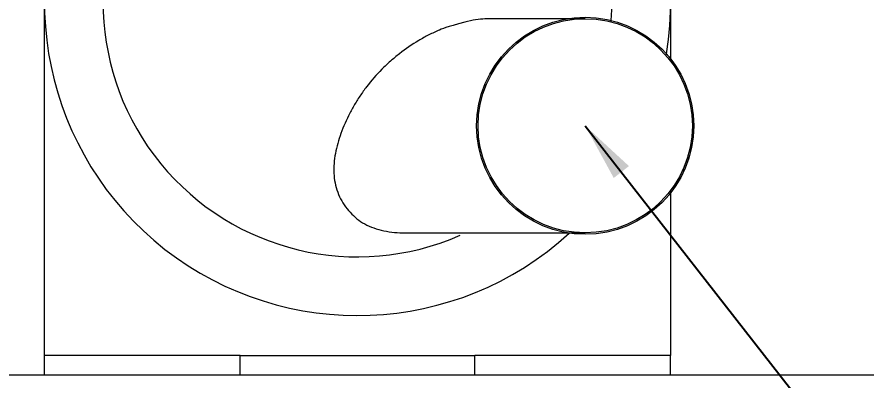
# Model space of a CAD drawing. Header units: millimetres. Extents: x 113490 to 142599, y -20467 to 115.
# Drawn here: x 137542 to 138410, y -8184 to -7813 of the extents above; entities that cross this region are included whole.
import ezdxf

# ---------------------------------------------------------------- set-up
doc = ezdxf.new("R2010")
doc.units = ezdxf.units.MM
doc.layers.add('DV2_0', color=7, linetype='Continuous')
doc.styles.get("Standard").update_dxf_attribs({"font": 'msyh.ttf'})
doc.dimstyles.new('ISO-25', dxfattribs={"dimtxt": 2.5, "dimasz": 2.5, "dimexe": 1.25, "dimexo": 0.625, "dimtad": 1, "dimtxsty": 'Standard', "dimcen": 2.5, "dimadec": 0, "dimazin": 0, "dimtfac": 1, "dimtmove": 0, "dimatfit": 3, "dimfxl": 1, "dimarcsym": 0})

# ---------------------------------------------------------------- blocks, each defined once
blk = doc.blocks.new('*D16')
at = {"color": 0, "lineweight": -2}
for p, q in [((137075.04, -7126.86), (137075.04, -8732.78)), ((139355.04, -7126.86), (139355.04, -8732.78)), ((137135.04, -8702.78), (139295.04, -8702.78))]:
    blk.add_line(p, q, dxfattribs=at)
at = {"color": 0}
for points in [[(137135.04, -8692.78), (137135.04, -8712.78), (137075.04, -8702.78)], [(139295.04, -8692.78), (139295.04, -8712.78), (139355.04, -8702.78)]]:
    blk.add_solid(points, dxfattribs=at)
at = {"layer": 'Defpoints', "color": 0}
for p in [(137075.04, -7125.86), (139355.04, -7125.86), (139355.04, -8702.78)]:
    blk.add_point(p, dxfattribs=at)
at = {"color": 0, "insert": (138215.04, -8656.94), "char_height": 50, "attachment_point": 5}
blk.add_mtext('2270', dxfattribs=at)

msp = doc.modelspace()

# ---------------------------------------------------------------- linework, layer by layer
at = {"layer": 'DV2_0', "color": 7, "linetype": 'Continuous', "lineweight": 15}
for p, q in [((138210.03, -7529.97), (138210.03, -7855.38)), ((137570.03, -8158.97), (137570.03, -7797.97)), ((138104.57, -7814.47), (138026.36, -7814.47)), ((138122.75, -7814.47), (138104.57, -7814.47)), ((138210.03, -7855.38), (138210.03, -7857.84)), ((138230.35, -7944.31), (138230.35, -7949.77)), ((138228.03, -7958.53), (138228.03, -7954.1)), ((138229.17, -7949.77), (138230.35, -7949.77)), ((138210.03, -7990.1), (138210.03, -7992.56)), ((138210.03, -7992.56), (138210.03, -8158.97)), ((137938.68, -8033.47), (138104.57, -8033.47)), ((137939.01, -8033.47), (137992.72, -8033.47)), ((138104.57, -8033.47), (138122.75, -8033.47)), ((137770.03, -8158.97), (137570.03, -8158.97)), ((137570.03, -8178.97), (137570.03, -8158.97)), ((137770.03, -8158.97), (138010.03, -8158.97)), ((137770.03, -8178.97), (137770.03, -8158.97)), ((138210.03, -8158.97), (138010.03, -8158.97)), ((138010.03, -8178.97), (138010.03, -8158.97)), ((138210.03, -8178.97), (138210.03, -8158.97)), ((139214.03, -8178.97), (137216.03, -8178.97))]:
    msp.add_line(p, q, dxfattribs=at)
for radius in [111, 109.5]:
    msp.add_circle((138122.75, -7923.97), radius, dxfattribs=at)
for centre, radius, start, end in [((137890.03, -7797.97), 320, 350.59899, 312.53818), ((137890.03, -7797.97), 260, 355.97667, 293.76837), ((137890.03, -7797.97), 260, 355.64127, 355.97667), ((137890.03, -7797.97), 320, 350.25282, 350.59899), ((138213.03, -7979.77), 23, 52.05199, 55.94556), ((138213.03, -7979.77), 26, 54.76558, 57.74182), ((138213.03, -7979.77), 14.3, 42.12376, 48.35027), ((138213.03, -7979.77), 15.4, 43.72456, 49.64571)]:
    msp.add_arc(centre, radius, start, end, dxfattribs=at)
for points, knots in [([(138008.15, -7815.99), (137983.65, -7822.15), (137978.68, -7823.97), (137970.13, -7827.58), (137966.52, -7829.26), (137959.43, -7832.86), (137955.96, -7834.78), (137945.74, -7840.87), (137939.18, -7845.38), (137929.71, -7852.79), (137926.61, -7855.37), (137920.63, -7860.67), (137917.73, -7863.4), (137909.33, -7871.81), (137904.13, -7877.72), (137896.93, -7887.1), (137894.63, -7890.32), (137890.28, -7896.86), (137888.23, -7900.18), (137884.39, -7906.87), (137882.59, -7910.26), (137879.21, -7917.08), (137877.63, -7920.53), (137876.18, -7923.97)], [0.791361, 0.791361, 0.791361, 0.791361, 0.8125, 0.8125, 0.828125, 0.828125, 0.84375, 0.84375, 0.875, 0.875, 0.890625, 0.890625, 0.90625, 0.90625, 0.9375, 0.9375, 0.953125, 0.953125, 0.96875, 0.96875, 0.984375, 0.984375, 1, 1, 1, 1]), ([(138026.36, -7814.47), (138023.68, -7814.47), (138020.98, -7814.58), (138014.92, -7815.04), (138011.55, -7815.44), (138008.15, -7815.99)], [0.73845884, 0.73845884, 0.73845884, 0.73845884, 0.75, 0.75, 0.76422458, 0.76422458, 0.76422458, 0.76422458]), ([(137876.18, -7923.97), (137873.26, -7930.86), (137870.87, -7937.68), (137867.33, -7951.3), (137866.17, -7958.13), (137865.55, -7971.81), (137866.09, -7978.44), (137868.4, -7988.05), (137869.44, -7991.21), (137871.98, -7997.25), (137873.48, -8000.13), (137876.88, -8005.61), (137878.76, -8008.21), (137882.89, -8013.09), (137885.13, -8015.38), (137892.32, -8021.6), (137897.79, -8024.96), (137910.62, -8030.11), (137917.6, -8031.76), (137928.66, -8033.11), (137932.45, -8033.36), (137937.14, -8033.46), (137938.04, -8033.47), (137938.93, -8033.47)], [0, 0, 0, 0, 0.03125, 0.03125, 0.0625, 0.0625, 0.09375, 0.09375, 0.109375, 0.109375, 0.125, 0.125, 0.140625, 0.140625, 0.15625, 0.15625, 0.1875, 0.1875, 0.21875, 0.21875, 0.234375, 0.234375, 0.2380663, 0.2380663, 0.2380663, 0.2380663])]:
    msp.add_open_spline(points, degree=3, knots=knots, dxfattribs=at)

# ---------------------------------------------------------------- dimensions: what is measured, and where the dimension line sits
at = {"color": 1}
dim = msp.add_linear_dim(base=(139355.04, -8702.78), p1=(137075.04, -7125.86), p2=(139355.04, -7125.86), text='2270', dimstyle='ISO-25', override={"dimtxt": 50, "dimasz": 60, "dimexe": 30, "dimexo": 1, "dimgap": 20, "dimdec": 0}, dxfattribs=at)
dim.commit()
dim.dimension.update_dxf_attribs({"geometry": '*D16', "text_midpoint": (138215.04, -8656.94)})

# ---------------------------------------------------------------- leaders
at = {"color": 1, "annotation_type": 0, "has_hookline": 1, "hookline_direction": 0, "text_width": 380.12}
msp.add_leader([(138122.75, -7923.97), (138606.23, -8542.99), (138666.23, -8542.99)], dimstyle='ISO-25', override={"dimtxt": 50, "dimasz": 60, "dimexe": 30, "dimexo": 1, "dimgap": 20, "dimdec": 0}, dxfattribs=at)

doc.saveas('drawing.dxf')
